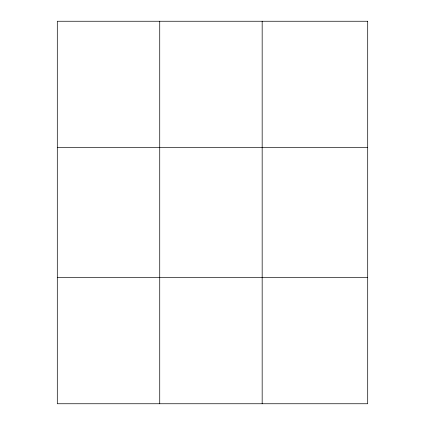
<?xml version="1.0" encoding="UTF-8"?>
<svg xmlns="http://www.w3.org/2000/svg" width="425" height="425" viewBox="0 0 425 425"><rect width="100%" height="100%" fill="white"/><g stroke="black" fill="none" stroke-linecap="round" stroke-linejoin="round"><path stroke-width="0.64" d="M159.731 403.75L159.731 21.25M262.167 403.75L262.167 21.25M57.301 147.475L367.699 147.475M57.301 277.525L367.699 277.525M367.699 21.25L367.699 403.75L57.301 403.75L57.301 21.25L367.699 21.25"/></g></svg>
